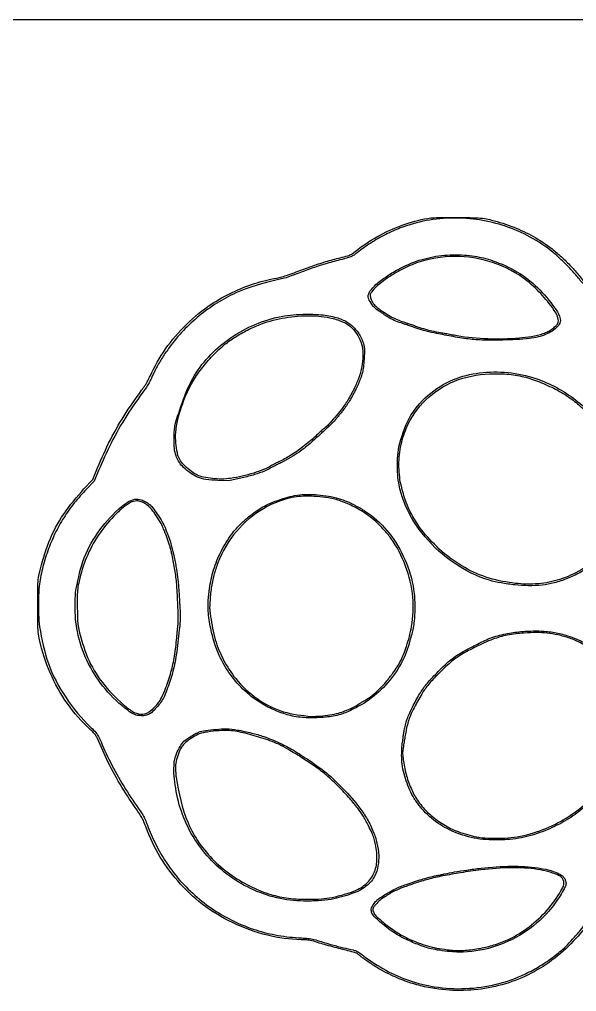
# Model space of a CAD drawing. Extents: x -215 to 205, y 28 to 519.
# Drawn here: x -191.12 to -173.9, y 239.33 to 269.41 of the extents above; entities that cross this region are included whole.
import ezdxf

# ---------------------------------------------------------------- set-up
doc = ezdxf.new("R2010")
doc.units = 0
doc.layers.add('Layer_1', color=7, linetype='CONTINUOUS')

msp = doc.modelspace()

# ---------------------------------------------------------------- linework, layer by layer
at = {"layer": 'Layer_1', "color": 7}
for points in [[(-210.08408, 269.411702), (-20.194874, 269.411702)], [(-180.282779, 261.004864), (-180.282765, 261.004864)], [(-180.212193, 260.675936), (-180.212153, 260.675931)], [(-186.293653, 256.929541), (-186.293627, 256.929617)], [(-179.391601, 256.186735), (-179.392919, 256.18674)], [(-186.223458, 255.922685), (-186.223458, 255.922685)], [(-189.124971, 254.890192), (-188.85198, 255.174237), (-188.750572, 255.432868)], [(-188.675764, 255.450442), (-188.806624, 255.121752), (-189.046937, 254.877325)], [(-184.231926, 255.228952), (-184.648404, 255.134212), (-184.987153, 255.147703)], [(-179.346609, 255.104901), (-179.346609, 255.104901)], [(-190.502757, 252.294933), (-190.502467, 252.29228)], [(-189.384678, 251.682465), (-189.384728, 251.682465)], [(-185.275799, 251.538157), (-185.275731, 251.538157)], [(-185.212629, 250.929431), (-185.21275, 250.929505)], [(-190.50254, 250.614232), (-190.502467, 250.614325)], [(-189.267493, 250.435133), (-189.267465, 250.435111)], [(-179.290557, 246.957142), (-179.290593, 246.957125)], [(-186.332475, 246.4507), (-186.332453, 246.450601)], [(-179.255857, 246.50789), (-179.255767, 246.507974)], [(-186.279107, 245.966624), (-186.279104, 245.966624)], [(-180.173066, 242.027166), (-180.173029, 242.027144)], [(-180.178208, 241.798007), (-180.178222, 241.797875)]]:
    msp.add_lwpolyline(points, dxfattribs=at)
for points, knots in [([(-188.750572, 255.432868), (-188.626228, 255.723014), (-188.373672, 256.312332), (-187.900656, 257.151011), (-187.495815, 257.727997), (-187.239987, 258.082057), (-187.15149, 258.228587), (-186.967187, 258.620854), (-186.621774, 259.246519), (-185.97545, 259.99601), (-185.268492, 260.578707), (-184.548377, 260.976867), (-183.872605, 261.256978), (-183.348816, 261.373932), (-182.996724, 261.446079), (-182.794371, 261.512497), (-182.493836, 261.627201), (-182.109149, 261.772801), (-181.653685, 261.919121), (-181.274444, 262.023642), (-181.003415, 262.087758), (-180.844306, 262.144863), (-180.565165, 262.377808), (-180.068946, 262.715201), (-179.308471, 263.058683), (-178.70414, 263.23118), (-178.270784, 263.284614), (-177.947249, 263.288033), (-177.514428, 263.282993), (-177.089887, 263.27932), (-176.750604, 263.263902), (-176.361523, 263.164265), (-175.844851, 263.005725), (-175.217104, 262.704351), (-174.72853, 262.384849), (-174.35197, 262.061518), (-174.072255, 261.784195), (-173.850223, 261.533443), (-173.708899, 261.343097), (-173.591964, 261.232997), (-173.465318, 261.171464), (-173.346184, 261.105925), (-173.197383, 261.078861), (-172.875761, 261.090163), (-172.361219, 261.044828), (-171.691757, 260.903046), (-170.956551, 260.6513), (-170.201239, 260.23248), (-169.460696, 259.641702), (-169.072997, 259.145725), (-168.880725, 258.899754)], [0, 0, 0, 0, 0.946541, 1.922532, 2.881529, 3.059879, 3.232842, 3.39397, 4.359805, 5.365572, 6.344581, 7.091291, 7.827278, 8.530438, 8.697301, 8.904968, 9.168175, 9.662653, 10.138428, 10.603247, 10.841061, 10.976331, 11.103845, 11.923357, 12.773612, 13.596048, 13.796393, 14.081811, 14.565537, 15.094939, 15.357217, 15.58019, 16.296426, 16.976369, 17.661797, 18.040949, 18.463571, 18.842868, 19.044101, 19.174753, 19.319194, 19.464442, 19.579898, 19.767218, 20.428572, 21.123013, 21.81651, 22.751793, 23.701023, 24.63493, 24.63493, 24.63493, 24.63493]), ([(-173.501349, 261.116291), (-173.545909, 261.140423), (-173.627527, 261.184624), (-173.739762, 261.282519), (-173.871285, 261.456472), (-174.082006, 261.693046), (-174.347957, 261.963484), (-174.954597, 262.509214), (-176.057619, 263.096711), (-177.718721, 263.363397), (-178.991957, 263.127421), (-179.812372, 262.760362), (-180.259492, 262.501624), (-180.587524, 262.271357), (-180.800743, 262.094878), (-180.985316, 262.027511), (-181.278797, 261.956716), (-181.66626, 261.848801), (-182.108725, 261.706597), (-182.472524, 261.566789), (-182.76065, 261.456183), (-182.964333, 261.390728), (-183.530093, 261.27535), (-184.453743, 261.006235), (-185.598161, 260.28352), (-186.308043, 259.535243), (-186.698092, 258.9593), (-186.883646, 258.6502), (-187.000946, 258.395907), (-187.090025, 258.203346), (-187.16717, 258.070801), (-187.412449, 257.727665), (-187.817107, 257.159981), (-188.293428, 256.32431), (-188.55032, 255.737157), (-188.675764, 255.450442)], [0, 0, 0, 0, 0.151637, 0.277743, 0.442997, 0.804405, 1.22778, 1.580205, 3.25107, 4.881627, 6.549207, 7.041659, 7.575367, 8.094907, 8.246304, 8.399018, 8.677427, 9.154274, 9.604172, 10.071453, 10.323038, 10.530246, 10.71211, 12.054823, 13.388875, 14.723418, 15.114374, 15.475245, 15.803274, 15.953848, 16.111594, 16.262377, 17.218838, 18.202237, 19.140715, 19.140715, 19.140715, 19.140715]), ([(-180.282765, 261.004864), (-180.223277, 261.073981), (-180.077612, 261.243223), (-179.776599, 261.458886), (-179.341266, 261.734345), (-178.768296, 261.978499), (-178.07155, 262.131218), (-177.491905, 262.137068), (-177.059078, 262.091398), (-176.765957, 262.033944), (-176.319176, 261.89739), (-175.729526, 261.631804), (-175.072513, 261.132922), (-174.663254, 260.63167), (-174.428876, 260.275775), (-174.373187, 260.054372), (-174.53544, 259.833726), (-174.85469, 259.627948), (-175.448811, 259.509303), (-176.098076, 259.491458), (-176.731125, 259.481604), (-177.264474, 259.519473), (-177.77236, 259.608364), (-178.232743, 259.695658), (-178.606435, 259.77731), (-178.848226, 259.858001), (-179.026943, 259.922265), (-179.154908, 259.966155), (-179.306807, 260.012622), (-179.48277, 260.076669), (-179.66693, 260.16217), (-179.793617, 260.23579), (-179.859823, 260.293938), (-179.904234, 260.324177), (-180.004017, 260.378483), (-180.145913, 260.485067), (-180.273858, 260.658574), (-180.348507, 260.809462), (-180.329664, 260.903871), (-180.310769, 260.953093), (-180.292306, 260.987243), (-180.282779, 261.004864)], [0, 0, 0, 0, 0.27283, 0.668062, 1.102862, 1.819057, 2.522541, 3.229664, 3.546925, 3.827538, 4.124111, 4.947376, 5.75227, 6.57871, 6.865162, 7.044465, 7.21027, 7.635712, 8.168889, 8.997448, 9.588022, 10.066664, 10.598968, 11.133388, 11.473128, 11.745093, 11.897242, 12.042999, 12.150842, 12.373806, 12.603873, 12.760187, 12.810266, 12.867868, 12.920848, 13.15139, 13.389074, 13.576462, 13.617928, 13.674246, 13.73428, 13.73428, 13.73428, 13.73428]), ([(-180.212153, 260.675931), (-180.194269, 260.645145), (-180.152538, 260.573312), (-180.02304, 260.470457), (-179.859117, 260.350987), (-179.656812, 260.226814), (-179.453655, 260.125896), (-179.276957, 260.059919), (-179.128395, 260.015283), (-179.004698, 259.973105), (-178.835686, 259.912076), (-178.626752, 259.840468), (-178.367126, 259.772936), (-178.141555, 259.729842), (-177.941349, 259.695429), (-177.772681, 259.665213), (-177.339379, 259.582632), (-176.633388, 259.516213), (-175.740517, 259.537849), (-175.108186, 259.615315), (-174.784217, 259.747042), (-174.656009, 259.823137), (-174.562202, 259.907774), (-174.485004, 259.973848), (-174.453954, 260.048514), (-174.468, 260.238813), (-174.682586, 260.570338), (-175.052403, 261.000976), (-175.680862, 261.556957), (-176.617628, 261.996917), (-177.818484, 262.138767), (-178.795553, 261.934489), (-179.47947, 261.590061), (-179.901281, 261.308526), (-180.16619, 261.077666), (-180.285286, 260.904882), (-180.271866, 260.78829), (-180.235079, 260.719027), (-180.212193, 260.675936)], [0, 0, 0, 0, 0.106014, 0.247369, 0.488751, 0.717389, 0.957714, 1.168332, 1.282263, 1.423064, 1.560309, 1.821394, 2.085319, 2.364284, 2.5101, 2.69477, 2.878318, 3.833486, 4.811596, 5.563791, 5.717595, 5.858367, 6.007728, 6.097934, 6.158138, 6.242485, 6.656873, 7.297751, 7.961188, 9.155059, 10.337628, 11.534092, 12.084261, 12.629921, 13.047115, 13.144941, 13.233839, 13.380195, 13.380195, 13.380195, 13.380195]), ([(-186.223458, 255.922685), (-186.197771, 255.864337), (-186.144208, 255.742671), (-185.991863, 255.576755), (-185.817201, 255.434272), (-185.629269, 255.305968), (-185.407725, 255.237761), (-185.154058, 255.2039), (-184.872368, 255.180199), (-184.562352, 255.2101), (-184.231284, 255.279718), (-183.891831, 255.366555), (-183.587651, 255.472098), (-183.382384, 255.574628), (-183.249583, 255.650209), (-183.174576, 255.689277), (-183.001851, 255.768935), (-182.720074, 255.919684), (-182.34267, 256.187027), (-182.044249, 256.444063), (-181.835636, 256.63595), (-181.735899, 256.729803), (-181.643007, 256.796914), (-181.530763, 256.914715), (-181.369175, 257.099495), (-181.158231, 257.342307), (-180.955644, 257.642021), (-180.774242, 257.974727), (-180.619221, 258.319563), (-180.531059, 258.664718), (-180.495482, 258.995061), (-180.512215, 259.303315), (-180.613825, 259.577829), (-180.778422, 259.811238), (-180.956113, 259.981591), (-181.152998, 260.069014), (-181.326066, 260.130355), (-181.686719, 260.229361), (-182.251787, 260.26361), (-182.998548, 260.188409), (-183.63155, 260.011583), (-184.123067, 259.779401), (-184.484346, 259.571171), (-184.852823, 259.305685), (-185.198764, 258.96258), (-185.535785, 258.564147), (-185.885464, 258.030185), (-186.152029, 257.357869), (-186.338791, 256.599029), (-186.258641, 256.129003), (-186.223458, 255.922685)], [0, 0, 0, 0, 0.190112, 0.396419, 0.666475, 0.868099, 1.073394, 1.354164, 1.635934, 1.918952, 2.284553, 2.650295, 2.969707, 3.248261, 3.337106, 3.42817, 3.501839, 3.907726, 4.384619, 4.886124, 5.088119, 5.235402, 5.296241, 5.431306, 5.72131, 6.033959, 6.394964, 6.803879, 7.170133, 7.526011, 7.867273, 8.164669, 8.443354, 8.731841, 9.018183, 9.166181, 9.374215, 9.569408, 10.286313, 11.053587, 11.815879, 12.243018, 12.681795, 13.065435, 13.601966, 14.138335, 14.629702, 15.508184, 16.303688, 16.926071, 16.926071, 16.926071, 16.926071]), ([(-186.293627, 256.929617), (-186.122293, 257.4714), (-185.784239, 258.54037), (-184.528702, 259.724409), (-183.361651, 260.202152), (-182.54254, 260.283309), (-182.162883, 260.29526), (-181.745776, 260.278832), (-181.355885, 260.21054), (-180.987174, 260.070985), (-180.766, 259.875105), (-180.624824, 259.696838), (-180.538857, 259.543411), (-180.487331, 259.398438), (-180.452595, 259.259314), (-180.45244, 259.09588), (-180.46711, 258.892435), (-180.480182, 258.676932), (-180.515423, 258.478118), (-180.591022, 258.248065), (-180.720747, 257.953392), (-180.902825, 257.622813), (-181.067682, 257.375707), (-181.193413, 257.221672), (-181.261553, 257.136511), (-181.388173, 256.973362), (-181.658599, 256.721628), (-182.019569, 256.391824), (-182.365184, 256.090161), (-182.67746, 255.896625), (-182.910087, 255.756094), (-183.069146, 255.673911), (-183.15485, 255.641971), (-183.210505, 255.610579), (-183.34105, 255.535976), (-183.550295, 255.42668), (-183.870211, 255.315918), (-184.103464, 255.259838), (-184.231926, 255.228952)], [0, 0, 0, 0, 1.679949, 3.314644, 4.991774, 5.355095, 5.780751, 6.130672, 6.605519, 6.964274, 7.29665, 7.476246, 7.645574, 7.821291, 7.936818, 8.073593, 8.308524, 8.549815, 8.72052, 8.912582, 9.274684, 9.684892, 10.043698, 10.163673, 10.281253, 10.370959, 10.782868, 11.38436, 11.841488, 12.154445, 12.484512, 12.657523, 12.690023, 12.758595, 12.848583, 13.141588, 13.464854, 13.86115, 13.86115, 13.86115, 13.86115]), ([(-179.392919, 256.18674), (-179.305484, 256.488307), (-179.131906, 257.086987), (-178.520099, 257.816776), (-177.751669, 258.301521), (-176.883797, 258.509596), (-176.010998, 258.51787), (-174.971429, 258.294398), (-173.885504, 257.702687), (-172.939334, 256.700556), (-172.506684, 255.748507), (-172.401122, 255.05535), (-172.38706, 254.673942), (-172.419907, 254.225225), (-172.550911, 253.733672), (-172.800978, 253.217452), (-173.118894, 252.811334), (-173.454199, 252.502704), (-173.799886, 252.277294), (-174.180733, 252.108868), (-174.569166, 251.97165), (-174.972907, 251.898159), (-175.381206, 251.884838), (-175.805766, 251.911023), (-176.208722, 251.965077), (-176.86239, 252.111052), (-177.705679, 252.547403), (-178.610337, 253.349112), (-179.086616, 254.103804), (-179.27947, 254.611166), (-179.345083, 254.83708), (-179.406688, 255.103599), (-179.436896, 255.439288), (-179.439209, 255.812922), (-179.406769, 256.067638), (-179.391601, 256.186735)], [0, 0, 0, 0, 0.933241, 1.852704, 2.782838, 3.614054, 4.49643, 5.381769, 6.77882, 8.1321, 9.457872, 9.83205, 10.231331, 10.60048, 11.178261, 11.745404, 12.31031, 12.71438, 13.108036, 13.542085, 13.961005, 14.341127, 14.767918, 15.183347, 15.616165, 15.986479, 17.188694, 18.410088, 19.582243, 19.816887, 20.037275, 20.287589, 20.636198, 21.045962, 21.405802, 21.405802, 21.405802, 21.405802]), ([(-179.346609, 255.104901), (-179.284236, 254.85836), (-179.158411, 254.361007), (-178.763342, 253.679668), (-178.217685, 253.065081), (-177.562361, 252.542038), (-176.799883, 252.157799), (-176.01788, 251.974242), (-175.266177, 251.912363), (-174.561744, 252.015859), (-173.861675, 252.283385), (-173.190738, 252.759534), (-172.687556, 253.490043), (-172.429403, 254.313843), (-172.434796, 255.164448), (-172.662886, 255.972161), (-173.0087, 256.619159), (-173.414252, 257.095302), (-173.758361, 257.434344), (-174.151084, 257.757705), (-174.603442, 258.007362), (-175.088469, 258.224409), (-175.508932, 258.358212), (-175.852089, 258.420528), (-176.136795, 258.446819), (-176.708433, 258.462788), (-177.546368, 258.341026), (-178.501729, 257.787857), (-179.068663, 257.051546), (-179.323731, 256.330329), (-179.414559, 255.719111), (-179.369119, 255.308372), (-179.346609, 255.104901)], [0, 0, 0, 0, 0.759933, 1.533026, 2.33357, 3.215864, 4.032907, 4.87257, 5.610402, 6.283586, 6.989614, 7.843157, 8.708148, 9.603668, 10.391151, 11.225185, 12.099869, 12.567449, 13.096805, 13.548344, 14.088413, 14.640273, 15.141752, 15.407057, 15.685223, 15.998471, 17.123376, 18.171688, 19.232756, 19.831, 20.454501, 21.066579, 21.066579, 21.066579, 21.066579]), ([(-184.987153, 255.147703), (-185.11005, 255.15414), (-185.32357, 255.165324), (-185.616029, 255.233961), (-185.843247, 255.377241), (-186.030634, 255.528046), (-186.183938, 255.692632), (-186.257531, 255.856399), (-186.313444, 256.004062), (-186.336529, 256.168264), (-186.339219, 256.354631), (-186.343265, 256.553206), (-186.328184, 256.745452), (-186.305607, 256.86581), (-186.293653, 256.929541)], [0, 0, 0, 0, 0.369282, 0.641585, 0.888834, 1.166632, 1.364504, 1.555281, 1.700511, 1.836991, 2.049639, 2.259767, 2.432514, 2.626932, 2.626932, 2.626932, 2.626932]), ([(-189.046937, 254.877325), (-189.17626, 254.738067), (-189.432483, 254.462161), (-189.757011, 253.99823), (-190.033099, 253.502705), (-190.253735, 252.970088), (-190.416305, 252.42572), (-190.517252, 251.927765), (-190.533092, 251.455513), (-190.534327, 251.034422), (-190.512363, 250.744074), (-190.50254, 250.614232)], [0, 0, 0, 0, 0.569563, 1.128453, 1.693498, 2.268545, 2.853826, 3.396714, 3.786328, 4.269031, 4.659518, 4.659518, 4.659518, 4.659518]), ([(-190.502467, 252.29228), (-190.417228, 252.612952), (-190.24776, 253.250501), (-189.777063, 254.136837), (-189.343736, 254.637455), (-189.124971, 254.890192)], [0, 0, 0, 0, 0.993387, 1.975019, 2.975882, 2.975882, 2.975882, 2.975882]), ([(-189.384728, 251.682465), (-189.325044, 252.006325), (-189.205283, 252.656182), (-188.737306, 253.538015), (-188.222742, 254.128303), (-187.817934, 254.460214), (-187.572146, 254.584304), (-187.369522, 254.559381), (-187.222568, 254.494921), (-187.103739, 254.415289), (-186.98082, 254.286287), (-186.849977, 254.099626), (-186.719366, 253.892732), (-186.630252, 253.728085), (-186.59122, 253.608373), (-186.556319, 253.518571), (-186.498093, 253.376735), (-186.42617, 253.161726), (-186.351149, 252.847743), (-186.284092, 252.50872), (-186.227311, 252.16155), (-186.191726, 251.785718), (-186.169677, 251.405862), (-186.15003, 251.059159), (-186.152356, 250.780802), (-186.1939, 250.354356), (-186.25432, 249.814941), (-186.374073, 249.192003), (-186.529248, 248.749415), (-186.652344, 248.434257), (-186.77057, 248.231701), (-186.918946, 248.084888), (-187.047435, 247.947081), (-187.200615, 247.867112), (-187.353592, 247.867005), (-187.516099, 247.877596), (-187.688019, 247.968098), (-188.049695, 248.247516), (-188.565204, 248.755683), (-189.065459, 249.565281), (-189.313323, 250.289332), (-189.388825, 250.870148), (-189.410325, 251.276435), (-189.392992, 251.550832), (-189.384678, 251.682465)], [0, 0, 0, 0, 0.983055, 1.972596, 2.952663, 3.307616, 3.548492, 3.749578, 3.894717, 4.028882, 4.17551, 4.426394, 4.711298, 4.910549, 4.984803, 5.088618, 5.199554, 5.444747, 5.767752, 6.16728, 6.481496, 6.822591, 7.299171, 7.623061, 7.86418, 8.133326, 8.907725, 9.492906, 10.031062, 10.311919, 10.507692, 10.728554, 10.935604, 11.07081, 11.23186, 11.386484, 11.554609, 11.802618, 12.760892, 13.703397, 14.635595, 15.029455, 15.458303, 15.853714, 15.853714, 15.853714, 15.853714]), ([(-189.267465, 250.435111), (-189.181357, 250.140568), (-189.010171, 249.555007), (-188.504713, 248.770618), (-187.974998, 248.257684), (-187.556861, 247.931425), (-187.222856, 247.89222), (-187.006489, 248.06727), (-186.831263, 248.24282), (-186.701343, 248.46316), (-186.573992, 248.789574), (-186.427552, 249.209691), (-186.313696, 249.730846), (-186.268359, 250.135563), (-186.242541, 250.423234), (-186.230428, 250.562087), (-186.205923, 250.799653), (-186.218788, 251.197789), (-186.239865, 251.704066), (-186.280087, 252.214674), (-186.357518, 252.591908), (-186.407509, 252.870151), (-186.443991, 253.032982), (-186.481309, 253.156498), (-186.520507, 253.272846), (-186.565199, 253.392767), (-186.609124, 253.50472), (-186.645881, 253.59908), (-186.688839, 253.722202), (-186.78001, 253.887562), (-186.912742, 254.090937), (-187.049295, 254.283049), (-187.198975, 254.413934), (-187.345518, 254.49244), (-187.515987, 254.527824), (-187.717357, 254.45992), (-187.949587, 254.288792), (-188.29759, 253.959856), (-188.705631, 253.455508), (-189.07173, 252.774501), (-189.242065, 252.202267), (-189.323898, 251.801676), (-189.339271, 251.518496), (-189.330814, 251.204516), (-189.328831, 250.891216), (-189.311374, 250.638314), (-189.281834, 250.501538), (-189.267493, 250.435133)], [0, 0, 0, 0, 0.917094, 1.82321, 2.755894, 3.130976, 3.390672, 3.689735, 3.917212, 4.140211, 4.448344, 4.96861, 5.472931, 6.044868, 6.189205, 6.339446, 6.463055, 6.905316, 7.530794, 7.985248, 8.439141, 8.684673, 8.833536, 8.939346, 9.071602, 9.201813, 9.323232, 9.432379, 9.50564, 9.714113, 9.995647, 10.235735, 10.417804, 10.586669, 10.730581, 10.926267, 11.19993, 11.593836, 12.360033, 13.135926, 13.896847, 14.142792, 14.360451, 14.745613, 15.084963, 15.300686, 15.504249, 15.504249, 15.504249, 15.504249]), ([(-185.275731, 251.538157), (-185.273245, 251.556862), (-185.266643, 251.606539), (-185.255803, 251.692837), (-185.225009, 251.958883), (-185.133055, 252.393816), (-184.897396, 252.962417), (-184.607167, 253.450272), (-184.252328, 253.839809), (-183.895051, 254.139683), (-183.544789, 254.37184), (-183.204078, 254.50974), (-182.908651, 254.610373), (-182.498755, 254.716616), (-181.967564, 254.726131), (-181.34821, 254.637853), (-180.929115, 254.481955), (-180.712883, 254.357773), (-180.650962, 254.323577), (-180.595645, 254.298994), (-180.531643, 254.261539), (-180.440741, 254.20245), (-180.120486, 253.992935), (-179.639872, 253.523747), (-179.168861, 252.709871), (-178.92695, 251.926691), (-178.888181, 251.257157), (-178.907542, 250.776486), (-178.96963, 250.450148), (-179.027899, 250.274767), (-179.049901, 250.191513), (-179.122804, 249.883482), (-179.353702, 249.363577), (-179.834176, 248.735446), (-180.321393, 248.32644), (-180.709376, 248.11787), (-180.929599, 248.008165), (-181.215233, 247.887165), (-181.615289, 247.8189), (-182.115725, 247.792035), (-182.612005, 247.826654), (-183.068695, 247.962689), (-183.491916, 248.154155), (-183.951582, 248.444416), (-184.40174, 248.85951), (-184.803607, 249.415986), (-185.069122, 249.998842), (-185.215105, 250.570334), (-185.296644, 251.069655), (-185.282248, 251.393213), (-185.275799, 251.538157)], [0, 0, 0, 0, 0.056609, 0.150342, 0.260914, 0.860201, 1.475737, 2.100603, 2.552338, 3.049407, 3.498203, 3.805211, 4.148925, 4.434837, 5.07197, 5.724707, 6.305838, 6.396724, 6.472888, 6.517877, 6.578156, 6.695029, 6.843205, 7.726177, 8.674317, 9.642019, 10.151515, 10.680072, 11.082792, 11.141643, 11.234372, 11.34098, 12.091289, 12.915702, 13.698424, 13.975219, 14.235778, 14.436802, 14.903464, 15.44121, 15.94127, 16.38597, 16.862996, 17.331255, 18.011426, 18.685733, 19.378252, 19.917979, 20.453177, 20.887487, 20.887487, 20.887487, 20.887487]), ([(-182.09891, 247.846845), (-182.004726, 247.849155), (-181.810695, 247.853912), (-181.52943, 247.891349), (-181.273034, 247.937734), (-181.046233, 248.016807), (-180.849464, 248.100587), (-180.699556, 248.180508), (-180.597767, 248.248027), (-180.521019, 248.294183), (-180.386878, 248.368567), (-180.200484, 248.500363), (-179.980875, 248.694662), (-179.814276, 248.874123), (-179.707182, 249.016067), (-179.639023, 249.103665), (-179.505028, 249.274202), (-179.316039, 249.561601), (-179.13286, 250.054424), (-178.954033, 250.712461), (-178.913821, 251.569032), (-179.145818, 252.507969), (-179.493168, 253.203344), (-179.854017, 253.629954), (-180.086845, 253.866768), (-180.38636, 254.115064), (-180.749614, 254.324677), (-181.159015, 254.51529), (-181.549245, 254.618405), (-181.916484, 254.653193), (-182.248288, 254.666037), (-182.822934, 254.62274), (-183.611319, 254.322751), (-184.469556, 253.601755), (-184.914714, 252.829081), (-185.116603, 252.215321), (-185.198702, 251.811916), (-185.22359, 251.510768), (-185.233668, 251.322908), (-185.236402, 251.266305), (-185.242186, 251.216537), (-185.237537, 251.151608), (-185.227776, 251.054183), (-185.21808, 250.974324), (-185.212629, 250.929431)], [0, 0, 0, 0, 0.28242, 0.581816, 0.850503, 1.062144, 1.300681, 1.491862, 1.570558, 1.667031, 1.760454, 2.030618, 2.349502, 2.639036, 2.763192, 2.882816, 2.971988, 3.414037, 3.90697, 4.541921, 5.456519, 6.441773, 7.416224, 7.75387, 8.114836, 8.411574, 8.918028, 9.367829, 9.763341, 10.1214, 10.472695, 10.758405, 11.846478, 12.930583, 14.066105, 14.465313, 14.867218, 15.297657, 15.370541, 15.431626, 15.467684, 15.52053, 15.626163, 15.761787, 15.761787, 15.761787, 15.761787]), ([(-190.556106, 251.273252), (-190.555956, 251.450782), (-190.555727, 251.722133), (-190.547559, 252.064758), (-190.516175, 252.225997), (-190.502757, 252.294933)], [0, 0, 0, 0, 0.533013, 0.814693, 1.025061, 1.025061, 1.025061, 1.025061]), ([(-168.899515, 243.841931), (-168.994674, 243.716723), (-169.204642, 243.440447), (-169.564302, 243.071599), (-170.089449, 242.600818), (-170.831273, 242.158888), (-171.798236, 241.799696), (-172.560596, 241.691087), (-173.026661, 241.682495), (-173.199558, 241.659308), (-173.314395, 241.601575), (-173.41607, 241.548486), (-173.500192, 241.479003), (-173.896954, 240.952703), (-174.75955, 240.089431), (-176.396655, 239.383639), (-177.749259, 239.325521), (-178.654481, 239.485357), (-179.148458, 239.632125), (-179.572136, 239.805435), (-179.93842, 239.996303), (-180.233041, 240.177266), (-180.451174, 240.331707), (-180.585918, 240.440245), (-180.647425, 240.48536), (-180.699608, 240.527982), (-180.791945, 240.546896), (-180.932137, 240.58924), (-181.135173, 240.637273), (-181.372609, 240.698753), (-181.615564, 240.765497), (-181.853716, 240.835215), (-182.054102, 240.900388), (-182.24309, 240.938542), (-182.706106, 240.934628), (-183.489988, 241.04702), (-184.528026, 241.424389), (-185.476542, 241.988581), (-186.247296, 242.737657), (-186.86221, 243.577879), (-187.145074, 244.253092), (-187.297633, 244.655515), (-187.380037, 244.793677), (-187.611511, 245.123192), (-187.965642, 245.658657), (-188.379541, 246.397456), (-188.615537, 246.942093), (-188.754341, 247.256694), (-188.835804, 247.353904), (-189.163133, 247.649015), (-189.67302, 248.230476), (-190.200766, 249.172261), (-190.448314, 249.938366), (-190.548082, 250.460877), (-190.55798, 250.815609), (-190.55685, 251.091551), (-190.556106, 251.273252)], [0, 0, 0, 0, 0.471432, 1.040224, 1.542288, 2.584432, 3.606311, 4.621386, 4.8719, 5.008047, 5.1389, 5.254075, 5.352114, 5.462821, 7.226833, 8.941346, 10.687301, 11.197821, 11.69591, 12.230136, 12.568424, 12.934037, 13.266501, 13.369808, 13.452372, 13.496363, 13.569276, 13.728371, 13.939405, 14.193313, 14.464768, 14.695082, 14.937679, 15.096991, 15.270434, 16.323198, 17.45136, 18.56568, 19.605931, 20.656345, 21.665111, 21.79157, 21.945632, 22.145711, 23.000281, 23.870591, 24.680038, 24.784701, 24.897263, 25.056665, 26.108069, 27.197388, 28.273828, 28.507357, 28.790255, 29.335697, 29.335697, 29.335697, 29.335697]), ([(-185.21275, 250.929505), (-185.172882, 250.69088), (-185.095406, 250.227156), (-184.826538, 249.57851), (-184.411777, 248.937258), (-183.794495, 248.366021), (-182.98429, 247.939994), (-182.390938, 247.877569), (-182.09891, 247.846845)], [0, 0, 0, 0, 0.723777, 1.406532, 2.089674, 3.000562, 3.902634, 4.776872, 4.776872, 4.776872, 4.776872]), ([(-190.502467, 250.614325), (-190.428214, 250.230293), (-190.279479, 249.461045), (-189.712195, 248.398617), (-189.152707, 247.727176), (-188.765695, 247.368627), (-188.660813, 247.220033), (-188.527135, 246.869284), (-188.258221, 246.318758), (-187.858436, 245.602489), (-187.516152, 245.101311), (-187.300888, 244.798556), (-187.226917, 244.649797), (-187.116775, 244.344922), (-186.921827, 243.892321), (-186.603761, 243.342798), (-186.204495, 242.799106), (-185.707101, 242.302309), (-185.127558, 241.850668), (-184.491877, 241.491794), (-183.824129, 241.227525), (-183.121098, 241.051582), (-182.57409, 240.998736), (-182.202127, 240.984041), (-181.997295, 240.944861), (-181.752391, 240.866706), (-181.446796, 240.77821), (-181.119101, 240.689181), (-180.871554, 240.63763), (-180.703739, 240.59548), (-180.591407, 240.526454), (-180.305938, 240.301748), (-179.806589, 239.973449), (-179.071387, 239.653139), (-178.237199, 239.444974), (-177.326835, 239.39519), (-176.368573, 239.529519), (-175.602023, 239.801845), (-175.020138, 240.119878), (-174.603109, 240.404022), (-174.265138, 240.681748), (-174.003692, 240.965679), (-173.794292, 241.204211), (-173.642121, 241.398252), (-173.549228, 241.523957), (-173.468133, 241.587681), (-173.365246, 241.642841), (-173.244711, 241.705912), (-173.054972, 241.732881), (-172.583918, 241.751583), (-171.840476, 241.852943), (-170.907624, 242.195463), (-170.182212, 242.614225), (-169.644421, 243.07892), (-169.272602, 243.460907), (-169.034226, 243.754306), (-168.921273, 243.921695), (-168.890319, 243.954632), (-168.854347, 243.983219), (-168.818346, 243.939979), (-168.791404, 243.876606), (-168.733177, 243.714349), (-168.646289, 243.495351), (-168.465183, 243.261601), (-168.280454, 243.133196), (-168.129559, 243.061662), (-168.048414, 242.957793), (-167.954809, 242.745491), (-167.800828, 242.471126), (-167.546901, 242.202419), (-167.30389, 242.088701), (-167.125702, 242.048349), (-167.025904, 241.972935), (-166.895552, 241.778509), (-166.691211, 241.536456), (-166.393437, 241.294318), (-166.175076, 241.25277), (-166.072961, 241.23334)], [0, 0, 0, 0, 1.167785, 2.339178, 3.565271, 3.774976, 3.918712, 4.105964, 4.896425, 5.757209, 6.563211, 6.716955, 6.870202, 7.05963, 7.68927, 8.345558, 8.960375, 9.707667, 10.446723, 11.158399, 11.889781, 12.595126, 13.324841, 13.534576, 13.710597, 13.948334, 14.305255, 14.665443, 14.965744, 15.065723, 15.181243, 15.357, 16.157633, 16.964069, 17.751768, 18.725133, 19.67982, 20.637168, 21.14677, 21.665881, 22.149616, 22.454599, 22.822758, 23.101183, 23.19541, 23.289661, 23.407195, 23.546273, 23.693775, 23.975667, 24.964741, 25.925232, 26.941946, 27.456021, 28.05465, 28.534787, 28.598605, 28.649855, 28.679487, 28.713513, 28.786597, 28.902242, 29.2196, 29.49642, 29.772272, 29.889956, 29.989831, 30.158485, 30.586471, 30.928268, 31.248005, 31.376484, 31.470165, 31.614549, 32.074381, 32.424553, 32.732155, 32.732155, 32.732155, 32.732155]), ([(-179.290593, 246.957125), (-179.285151, 246.987147), (-179.274612, 247.045275), (-179.262878, 247.124074), (-179.258468, 247.198244), (-179.248969, 247.28456), (-179.227161, 247.396944), (-179.195755, 247.54748), (-179.152934, 247.718964), (-179.074468, 247.918111), (-178.938497, 248.190772), (-178.772585, 248.514413), (-178.539633, 248.856195), (-178.231984, 249.177858), (-177.904723, 249.510937), (-177.493866, 249.817172), (-177.084238, 250.019829), (-176.733642, 250.198994), (-176.452316, 250.315916), (-176.208775, 250.374079), (-175.973129, 250.427726), (-175.732207, 250.461741), (-175.409995, 250.486349), (-175.020353, 250.498957), (-174.580095, 250.455646), (-174.21552, 250.359369), (-173.911178, 250.253833), (-173.655251, 250.127325), (-173.34879, 249.931195), (-172.995169, 249.660144), (-172.667151, 249.247305), (-172.475108, 248.851468), (-172.350025, 248.509816), (-172.299055, 248.213923), (-172.286292, 247.919496), (-172.276554, 247.654521), (-172.287063, 247.440369), (-172.340239, 247.137261), (-172.456491, 246.716701), (-172.684816, 246.210182), (-172.949916, 245.776497), (-173.259106, 245.422633), (-173.554207, 245.128219), (-173.934513, 244.799852), (-174.424182, 244.499418), (-175.030545, 244.237343), (-175.581413, 244.076848), (-176.077936, 244.026154), (-176.480771, 244.018399), (-176.998791, 244.051105), (-177.578682, 244.205439), (-178.196492, 244.519464), (-178.566966, 244.850974), (-178.764653, 245.093575), (-178.843843, 245.198858), (-179.004593, 245.43647), (-179.173983, 245.848498), (-179.322891, 246.409897), (-179.300712, 246.785259), (-179.290557, 246.957142)], [0, 0, 0, 0, 0.091545, 0.177254, 0.238738, 0.314362, 0.437582, 0.581901, 0.775888, 0.966865, 1.222571, 1.689818, 2.057129, 2.458283, 3.022867, 3.456607, 3.987697, 4.390445, 4.638662, 4.898979, 5.14006, 5.363707, 5.628005, 6.109417, 6.531556, 6.949731, 7.237617, 7.496729, 7.80382, 8.328793, 8.825172, 9.369668, 9.642351, 9.913993, 10.266088, 10.525987, 10.709324, 10.90796, 11.447989, 12.013321, 12.570111, 12.96544, 13.41997, 13.820312, 14.470204, 15.133256, 15.799211, 16.1807, 16.627255, 17.007036, 17.734867, 18.409064, 19.069986, 19.20605, 19.347893, 19.465113, 20.065759, 20.673812, 21.187447, 21.187447, 21.187447, 21.187447]), ([(-179.255767, 246.507974), (-179.230758, 246.358708), (-179.180237, 246.05717), (-179.027799, 245.635361), (-178.824843, 245.236144), (-178.525407, 244.890082), (-178.160432, 244.588684), (-177.805716, 244.375877), (-177.477671, 244.250933), (-177.203154, 244.169239), (-176.893135, 244.09177), (-176.522902, 244.074449), (-176.128336, 244.076609), (-175.578345, 244.123758), (-174.937246, 244.322287), (-174.204943, 244.67622), (-173.406471, 245.282059), (-172.674569, 246.205282), (-172.253223, 247.453094), (-172.361679, 248.489906), (-172.685889, 249.166639), (-172.999386, 249.585684), (-173.377859, 249.888004), (-173.746094, 250.116066), (-174.104652, 250.277976), (-174.455413, 250.366413), (-174.797832, 250.430148), (-175.147607, 250.44788), (-175.559952, 250.423202), (-176.019448, 250.380975), (-176.525118, 250.233977), (-176.989209, 250.006679), (-177.436239, 249.786115), (-177.82881, 249.5004), (-178.151443, 249.178875), (-178.464744, 248.863088), (-178.710256, 248.512739), (-178.881755, 248.177448), (-179.025861, 247.897507), (-179.107539, 247.686677), (-179.148179, 247.497267), (-179.185265, 247.308309), (-179.215956, 247.135681), (-179.239503, 246.980793), (-179.257245, 246.858257), (-179.266127, 246.775574), (-179.278345, 246.722486), (-179.271543, 246.672958), (-179.266651, 246.602088), (-179.259795, 246.542258), (-179.255857, 246.50789)], [0, 0, 0, 0, 0.453194, 0.915511, 1.339886, 1.789366, 2.276492, 2.756324, 3.02187, 3.327432, 3.615929, 3.977421, 4.434495, 4.800502, 5.6292, 6.428905, 7.231258, 8.618161, 9.897712, 11.089206, 11.631163, 12.136413, 12.64463, 13.073833, 13.434507, 13.819471, 14.155918, 14.478234, 14.86685, 15.395017, 15.858546, 16.436713, 16.943364, 17.351482, 17.88616, 18.308493, 18.683682, 19.163635, 19.437301, 19.628068, 19.839716, 20.017164, 20.206049, 20.365544, 20.487296, 20.577138, 20.615642, 20.6489, 20.725717, 20.829401, 20.829401, 20.829401, 20.829401]), ([(-186.332453, 246.450601), (-186.312441, 246.531028), (-186.271897, 246.693977), (-186.170982, 246.905147), (-186.049688, 247.078991), (-185.887776, 247.185035), (-185.737866, 247.279943), (-185.567284, 247.37663), (-185.329131, 247.41208), (-185.043579, 247.447072), (-184.713313, 247.475364), (-184.344985, 247.423094), (-183.959249, 247.343768), (-183.52442, 247.217231), (-183.113678, 247.049754), (-182.664403, 246.817384), (-182.180173, 246.501544), (-181.628038, 246.119369), (-181.086293, 245.602352), (-180.664193, 245.120875), (-180.357575, 244.666174), (-180.1791, 244.303316), (-180.053889, 243.927347), (-180.002204, 243.567392), (-180.023424, 243.220942), (-180.099479, 242.945253), (-180.242613, 242.73642), (-180.403734, 242.58671), (-180.603334, 242.447239), (-180.863918, 242.351443), (-181.159194, 242.259925), (-181.501945, 242.172665), (-181.896608, 242.137078), (-182.317953, 242.128447), (-183.178443, 242.177328), (-184.407758, 242.623886), (-185.679885, 243.801531), (-186.195345, 244.995143), (-186.318636, 245.806453), (-186.353229, 246.149559), (-186.338673, 246.36077), (-186.332475, 246.4507)], [0, 0, 0, 0, 0.247987, 0.502433, 0.699512, 0.873512, 1.076264, 1.235083, 1.455558, 1.788427, 2.103224, 2.444258, 2.899097, 3.285109, 3.800852, 4.227196, 4.800472, 5.534368, 6.237377, 7.041071, 7.450633, 7.879173, 8.249914, 8.635724, 8.961316, 9.287524, 9.477644, 9.713188, 9.944381, 10.20287, 10.540831, 10.873512, 11.26095, 11.726223, 12.137321, 13.84373, 15.512314, 17.215443, 17.611771, 17.975968, 18.246019, 18.246019, 18.246019, 18.246019]), ([(-182.172198, 242.187937), (-182.041026, 242.188893), (-181.801193, 242.190643), (-181.430727, 242.242763), (-181.099602, 242.333363), (-180.797753, 242.425529), (-180.564511, 242.538359), (-180.336616, 242.709406), (-180.127667, 242.99003), (-180.043437, 243.421156), (-180.085083, 243.782133), (-180.148481, 244.05865), (-180.221342, 244.246619), (-180.334038, 244.475321), (-180.472024, 244.741826), (-180.669839, 245.02738), (-180.933664, 245.338644), (-181.249529, 245.681608), (-181.602857, 246.01281), (-181.963992, 246.296172), (-182.351659, 246.544895), (-182.70753, 246.766743), (-183.110322, 247.003191), (-183.58068, 247.170331), (-184.114326, 247.325116), (-184.571411, 247.418459), (-184.96226, 247.407008), (-185.26935, 247.370822), (-185.549952, 247.325574), (-185.760378, 247.20302), (-185.934689, 247.081782), (-186.098042, 246.939267), (-186.18984, 246.737391), (-186.262913, 246.522042), (-186.305075, 246.344351), (-186.296513, 246.210271), (-186.290267, 246.101493), (-186.283072, 246.01454), (-186.279107, 245.966624)], [0, 0, 0, 0, 0.393179, 0.718884, 1.118731, 1.422075, 1.664622, 1.891569, 2.27278, 2.682713, 3.175987, 3.35386, 3.532696, 3.779019, 4.118839, 4.431748, 4.818625, 5.3422, 5.829842, 6.269841, 6.717184, 7.210559, 7.52877, 8.115823, 8.699242, 9.199363, 9.505133, 9.866558, 10.130862, 10.346635, 10.588089, 10.771427, 10.986653, 11.24004, 11.459272, 11.524698, 11.642186, 11.786391, 11.786391, 11.786391, 11.786391]), ([(-186.279104, 245.966624), (-186.188843, 245.481953), (-186.011019, 244.527096), (-185.155263, 243.315527), (-184.184653, 242.650248), (-183.374732, 242.32881), (-182.781166, 242.198381), (-182.383261, 242.191557), (-182.172198, 242.187937)], [0, 0, 0, 0, 1.464996, 2.886209, 4.313768, 4.934002, 5.493412, 6.125339, 6.125339, 6.125339, 6.125339]), ([(-180.173029, 242.027144), (-180.158239, 242.047953), (-180.130003, 242.087684), (-180.089928, 242.138395), (-180.028109, 242.207246), (-179.892282, 242.283954), (-179.709619, 242.398371), (-179.463073, 242.540435), (-179.116466, 242.663608), (-178.722086, 242.79426), (-178.399136, 242.889146), (-178.193244, 242.927183), (-178.080822, 242.950272), (-177.905386, 242.98812), (-177.644148, 243.039044), (-177.268476, 243.096666), (-176.683931, 243.177758), (-175.946022, 243.230607), (-175.146701, 243.18654), (-174.620126, 243.071263), (-174.359103, 242.939338), (-174.271461, 242.857784), (-174.236489, 242.768981), (-174.213013, 242.689005), (-174.234362, 242.604068), (-174.300241, 242.475456), (-174.405304, 242.284165), (-174.56962, 242.051849), (-174.909417, 241.624553), (-175.522203, 241.092863), (-176.481452, 240.661389), (-177.271737, 240.530449), (-177.820556, 240.568416), (-178.107831, 240.603336), (-178.433776, 240.656692), (-178.777365, 240.77561), (-179.146426, 240.931347), (-179.464026, 241.098231), (-179.715113, 241.279305), (-179.92181, 241.442597), (-180.095014, 241.601127), (-180.226419, 241.735276), (-180.257676, 241.900412), (-180.20316, 241.982081), (-180.173066, 242.027166)], [0, 0, 0, 0, 0.076567, 0.146183, 0.193974, 0.353075, 0.607069, 0.844326, 1.203588, 1.706848, 2.092597, 2.211108, 2.334804, 2.436905, 2.749523, 3.133083, 3.576871, 4.520244, 5.345727, 5.976936, 6.114136, 6.220089, 6.326258, 6.397352, 6.464735, 6.581447, 6.832087, 7.117916, 7.433959, 8.469741, 9.51172, 10.55706, 10.828914, 11.160382, 11.425446, 11.817793, 12.24662, 12.627834, 12.890225, 13.174593, 13.416191, 13.598801, 13.725764, 13.882226, 13.882226, 13.882226, 13.882226]), ([(-180.178222, 241.797875), (-180.162362, 241.767602), (-180.122662, 241.691822), (-179.996289, 241.578607), (-179.787078, 241.403949), (-179.506378, 241.193031), (-179.158443, 240.991266), (-178.823769, 240.8512), (-178.510598, 240.742753), (-178.209842, 240.671411), (-177.930665, 240.632757), (-177.687786, 240.603261), (-177.482607, 240.598915), (-177.196183, 240.623284), (-176.825954, 240.668146), (-176.387743, 240.783942), (-175.888953, 240.983035), (-175.336817, 241.323542), (-174.794032, 241.83009), (-174.472887, 242.274213), (-174.319485, 242.551944), (-174.283051, 242.643204), (-174.286987, 242.7275), (-174.307626, 242.813538), (-174.379492, 242.892523), (-174.638282, 243.017984), (-175.152402, 243.140749), (-175.954179, 243.18378), (-176.750319, 243.118016), (-177.457066, 243.015577), (-178.003666, 242.919314), (-178.468946, 242.815638), (-178.878707, 242.689371), (-179.220685, 242.571572), (-179.54501, 242.441691), (-179.789417, 242.288439), (-180.005893, 242.146892), (-180.114641, 242.014093), (-180.182842, 241.928303), (-180.205324, 241.855487), (-180.187983, 241.818728), (-180.178208, 241.798007)], [0, 0, 0, 0, 0.101886, 0.255041, 0.501559, 0.923368, 1.304905, 1.705246, 2.00975, 2.298404, 2.630755, 2.854878, 3.031988, 3.245198, 3.716735, 4.14891, 4.600843, 5.324067, 6.080052, 6.81599, 6.9527, 7.03545, 7.105084, 7.202564, 7.29459, 7.414019, 8.058742, 8.864279, 9.815022, 10.449939, 11.006665, 11.479798, 11.878868, 12.291962, 12.565676, 12.923607, 13.157028, 13.334936, 13.43477, 13.485901, 13.551966, 13.551966, 13.551966, 13.551966])]:
    msp.add_open_spline(points, degree=3, knots=knots, dxfattribs=at)

doc.saveas('drawing.dxf')
